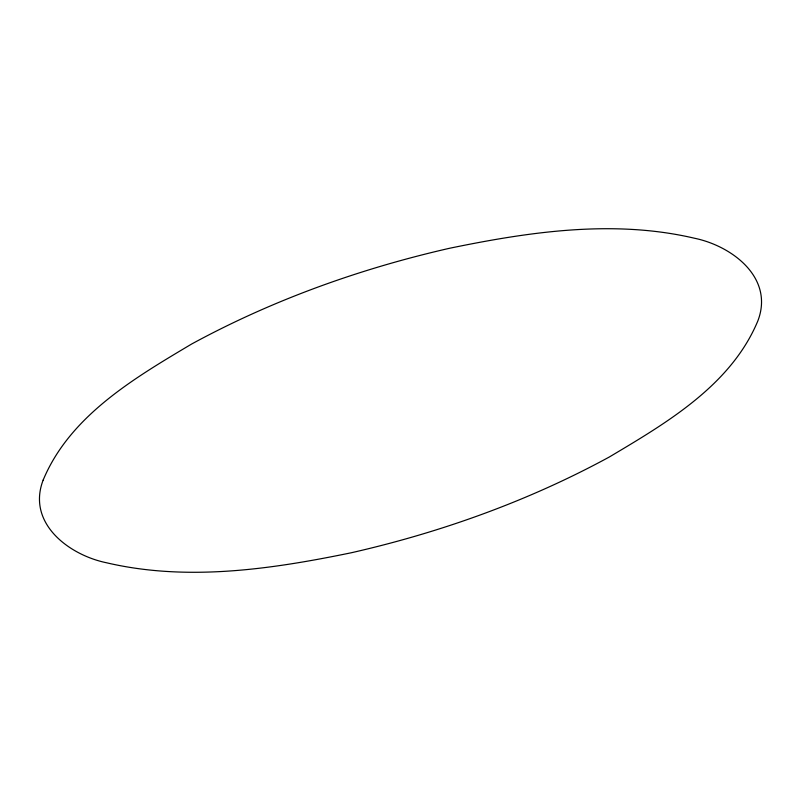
<?xml version="1.0" encoding="UTF-8"?>
<svg xmlns="http://www.w3.org/2000/svg" width="801" height="801" viewBox="0 0 801 801"><rect width="100%" height="100%" fill="white"/><g stroke="black" fill="none" stroke-linecap="round" stroke-linejoin="round"><path stroke-width="1.2" d="M43.134 480.129C26.653 523.223 68.916 555.003 106.423 562.743C187.204 581.706 271.419 569.241 351.489 552.72C441.131 532.285 528.55 500.955 609.391 456.96C666.652 422.848 731.073 385.221 757.866 320.871C774.347 277.777 732.084 245.997 694.577 238.257C613.796 219.294 529.581 231.759 449.511 248.28C359.869 268.715 272.45 300.045 191.609 344.04C134.348 378.152 69.927 415.779 43.134 480.129"/></g></svg>
